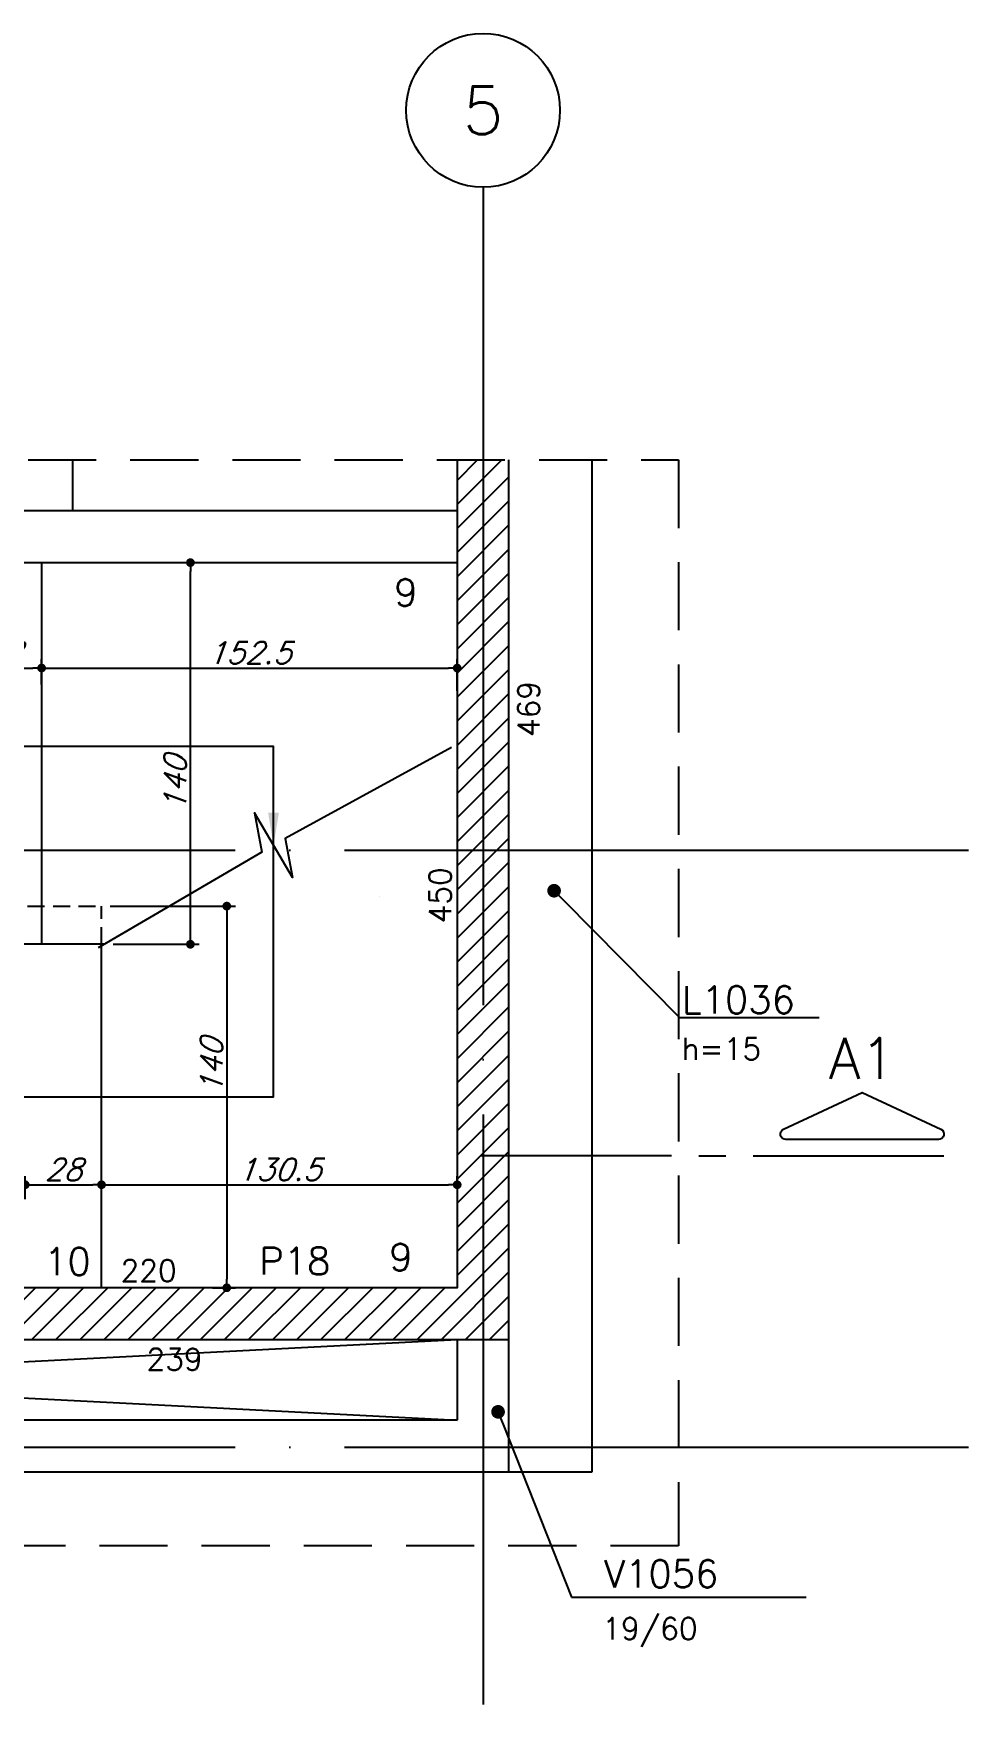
# Model space of a CAD drawing. Header units: millimetres. Extents: x -832 to 3668, y -1574 to 5296.
# Drawn here: x 2181 to 2524, y 1812 to 2425 of the extents above; entities that cross this region are included whole.
import ezdxf
from ezdxf import colors
from ezdxf.entities.mleader import LeaderData, LeaderLine
from ezdxf.enums import TextEntityAlignment as Align
from ezdxf.math import Vec2, Vec3

# ---------------------------------------------------------------- set-up
doc = ezdxf.new("R2010")
doc.units = ezdxf.units.MM
doc.header["$LTSCALE"] = 50
doc.linetypes.add('DASHED', pattern=[0.75, 0.5, -0.25])
doc.linetypes.add('EIXO', pattern=[6.8, 6, -0.4, 0, -0.4])
for name, color, linetype in [('242', 12, 'Continuous'), ('F-AUX', 2, 'Continuous'), ('F-AUX-RED', 1, 'Continuous'), ('F-CORTE-INDICAÇÃO', 4, 'Continuous'), ('F-COTAS', 106, 'Continuous'), ('F-EIXO', 12, 'EIXO'), ('F-ESC NUM', 2, 'Continuous'), ('F-ESC-PROJ', 1, 'Continuous'), ('F-ESCADAS', 2, 'Continuous'), ('F-LAJES', 3, 'Continuous'), ('F-LAJES-DIM', 2, 'Continuous'), ('F-LAJES-NOME', 4, 'Continuous'), ('F-PILARES-DIM', 172, 'Continuous'), ('F-PILARES-HACH', 174, 'Continuous'), ('F-PILARES-NOME', 170, 'Continuous'), ('F-PILARES-S', 170, 'Continuous'), ('F-TEXTO', 6, 'Continuous'), ('F-VIGAS', 3, 'Continuous'), ('F-VIGAS-DIM', 2, 'Continuous'), ('F-VIGAS-NOME', 4, 'Continuous'), ('F-VÃO', 1, 'Continuous')]:
    doc.layers.add(name, color=color, linetype=linetype)
doc.styles.add('5385-ARQ-PB-BAS-PLA-TER-TORRE-A-106-TXT$0$R60-75', font='romans.shx', dxfattribs={"height": 0.1125})
doc.styles.add('CP-TEXT-INCL', font='romans.shx', dxfattribs={"oblique": 20})
doc.styles.add('MCP', font='romans.shx')
doc.styles.add('ROMANS', font='romans.shx')
doc.styles.get("Standard").update_dxf_attribs({"font": 'arial.ttf'})
doc.dimstyles.new('CP-COTAS-50', dxfattribs={"dimscale": 0.64, "dimtxt": 12.5, "dimasz": 5, "dimexe": 5, "dimexo": 5, "dimgap": 2.5, "dimtad": 1, "dimdec": 1, "dimdsep": 46, "dimtxsty": 'CP-TEXT-INCL', "dimblk1": 'DOT', "dimblk2": 'DOT', "dimsah": 1, "dimcen": 9, "dimclrd": 256, "dimclre": 256, "dimclrt": 256, "dimadec": 0, "dimazin": 0, "dimtfac": 1, "dimtdec": 1, "dimtmove": 2, "dimatfit": 3, "dimldrblk": 'DOT', "dimfxl": 5, "dimtolj": 1, "dimarcsym": 0})
pattern_1 = [(0, (0, 0), (0, 6.985), [5.08, -1.905]), (90, (0, 0), (-6.985, 4e-16), [5.08, -1.905])]

# ---------------------------------------------------------------- blocks, each defined once
blk = doc.blocks.new('_DOT')
at = {"color": 0, "linetype": 'ByBlock'}
blk.add_line((-0.5, 0), (-1, 0), dxfattribs=at)
at = {"color": 0, "linetype": 'ByBlock', "const_width": 0.5}
blk.add_lwpolyline([(-0.25, 0, 1), (0.25, 0, 1)], format="xyb", close=True, dxfattribs=at)
blk = doc.blocks.new('*U7')
at = {"layer": 'F-EIXO'}
blk.add_line((0, 0), (909.22, 0), dxfattribs=at)
at = {"layer": 'F-EIXO', "color": 2, "linetype": 'Continuous'}
blk.add_circle((-28.21, 0), 28.21, dxfattribs=at)
at = {"layer": 'F-TEXTO', "style": 'ROMANS'}
blk.add_attdef('EIXO', text='', height=17.5, dxfattribs=at).set_placement((-28.21, 0), align=Align.MIDDLE_CENTER)
blk = doc.blocks.new('*U8')
at = {"layer": 'F-EIXO'}
blk.add_line((0, 0), (0, -556.59), dxfattribs=at)
at = {"layer": 'F-EIXO', "color": 2, "linetype": 'Continuous'}
blk.add_circle((0, 28.21), 28.21, dxfattribs=at)
at = {"layer": 'F-TEXTO', "style": 'ROMANS'}
blk.add_attdef('EIXO', text='', height=17.5, rotation=360, dxfattribs=at).set_placement((0, 28.21), align=Align.MIDDLE_CENTER)
blk = doc.blocks.new('*U9')
at = {"layer": 'F-CORTE-INDICAÇÃO'}
for p, q in [((-100, 0), (-170, 0)), ((-80, 0), (-90, 0)), ((-70, 0), (0, 0))]:
    blk.add_line(p, q, dxfattribs=at)
blk.add_lwpolyline([(-112, 6, 0.802585), (-111.15, 9.81), (-140, 23.26), (-168.85, 9.81, 0.802585), (-168, 6)], format="xyb", close=True, dxfattribs=at)
at = {"layer": 'F-CORTE-INDICAÇÃO', "style": 'ROMANS'}
blk.add_attdef('CORTE', text='', height=15, dxfattribs=at).set_placement((-140, 35.76), align=Align.MIDDLE_CENTER)
at = {"layer": 'F-CORTE-INDICAÇÃO', "color": 2, "style": 'ROMANS'}
blk.add_attdef('FOLHA', text='', height=12, dxfattribs=at).set_placement((-140, -10), align=Align.MIDDLE_CENTER)
blk = doc.blocks.new('*D227')
at = {"layer": 'DEFPOINTS', "color": 0, "transparency": 16777216}
for p in [(2205.96, 2002.7), (2177.96, 1994.15), (2205.96, 1994.15)]:
    blk.add_point(p, dxfattribs=at)
at = {"layer": 'F-COTAS', "lineweight": -2, "transparency": 16777216}
for p, q in [((2177.96, 1997.35), (2177.96, 2005.9)), ((2205.96, 1997.35), (2205.96, 2005.9)), ((2181.16, 2002.7), (2202.76, 2002.7))]:
    blk.add_line(p, q, dxfattribs=at)
at = {"layer": 'F-COTAS', "lineweight": -2, "transparency": 16777216, "xscale": 3.2, "yscale": 3.2, "zscale": 3.2, "rotation": 180}
blk.add_blockref('_DOT', (2177.96, 2002.7), dxfattribs=at)
at = {"layer": 'F-COTAS', "lineweight": -2, "transparency": 16777216, "xscale": 3.2, "yscale": 3.2, "zscale": 3.2}
blk.add_blockref('_DOT', (2205.96, 2002.7), dxfattribs=at)
at = {"layer": 'F-COTAS', "transparency": 16777216, "insert": (2191.96, 2008.3), "char_height": 8, "attachment_point": 5, "style": 'CP-TEXT-INCL'}
blk.add_mtext('\\A1;28', dxfattribs=at)
blk = doc.blocks.new('*D228')
at = {"layer": 'DEFPOINTS', "color": 0, "transparency": 16777216}
for p in [(2336.46, 2002.7), (2336.46, 1999.23), (2205.96, 1994.15)]:
    blk.add_point(p, dxfattribs=at)
at = {"layer": 'F-COTAS', "lineweight": -2, "transparency": 16777216}
for p, q in [((2205.96, 1997.35), (2205.96, 2005.9)), ((2336.46, 2002.43), (2336.46, 2005.9)), ((2209.16, 2002.7), (2333.26, 2002.7))]:
    blk.add_line(p, q, dxfattribs=at)
at = {"layer": 'F-COTAS', "lineweight": -2, "transparency": 16777216, "xscale": 3.2, "yscale": 3.2, "zscale": 3.2, "rotation": 180}
blk.add_blockref('_DOT', (2205.96, 2002.7), dxfattribs=at)
at = {"layer": 'F-COTAS', "lineweight": -2, "transparency": 16777216, "xscale": 3.2, "yscale": 3.2, "zscale": 3.2}
blk.add_blockref('_DOT', (2336.46, 2002.7), dxfattribs=at)
at = {"layer": 'F-COTAS', "transparency": 16777216, "insert": (2271.21, 2008.3), "char_height": 8, "attachment_point": 5, "style": 'CP-TEXT-INCL'}
blk.add_mtext('\\A1;130.5', dxfattribs=at)
blk = doc.blocks.new('*D237')
at = {"layer": 'DEFPOINTS', "color": 0, "transparency": 16777216}
for p in [(2183.96, 2192.23), (2155.96, 2183.04), (2183.96, 2183.04)]:
    blk.add_point(p, dxfattribs=at)
at = {"layer": 'F-COTAS', "lineweight": -2, "transparency": 16777216}
for p, q in [((2155.96, 2186.24), (2155.96, 2195.43)), ((2183.96, 2186.24), (2183.96, 2195.43)), ((2159.16, 2192.23), (2180.76, 2192.23))]:
    blk.add_line(p, q, dxfattribs=at)
at = {"layer": 'F-COTAS', "lineweight": -2, "transparency": 16777216, "xscale": 3.2, "yscale": 3.2, "zscale": 3.2, "rotation": 180}
blk.add_blockref('_DOT', (2155.96, 2192.23), dxfattribs=at)
at = {"layer": 'F-COTAS', "lineweight": -2, "transparency": 16777216, "xscale": 3.2, "yscale": 3.2, "zscale": 3.2}
blk.add_blockref('_DOT', (2183.96, 2192.23), dxfattribs=at)
at = {"layer": 'F-COTAS', "transparency": 16777216, "insert": (2169.96, 2197.83), "char_height": 8, "attachment_point": 5, "style": 'CP-TEXT-INCL'}
blk.add_mtext('\\A1;28', dxfattribs=at)
blk = doc.blocks.new('*D238')
at = {"layer": 'DEFPOINTS', "color": 0, "transparency": 16777216}
for p in [(2336.46, 2192.23), (2183.96, 2185.82), (2336.46, 2180.66)]:
    blk.add_point(p, dxfattribs=at)
at = {"layer": 'F-COTAS', "lineweight": -2, "transparency": 16777216}
for p, q in [((2183.96, 2189.02), (2183.96, 2195.43)), ((2336.46, 2183.86), (2336.46, 2195.43)), ((2187.16, 2192.23), (2333.26, 2192.23))]:
    blk.add_line(p, q, dxfattribs=at)
at = {"layer": 'F-COTAS', "lineweight": -2, "transparency": 16777216, "xscale": 3.2, "yscale": 3.2, "zscale": 3.2, "rotation": 180}
blk.add_blockref('_DOT', (2183.96, 2192.23), dxfattribs=at)
at = {"layer": 'F-COTAS', "lineweight": -2, "transparency": 16777216, "xscale": 3.2, "yscale": 3.2, "zscale": 3.2}
blk.add_blockref('_DOT', (2336.46, 2192.23), dxfattribs=at)
at = {"layer": 'F-COTAS', "transparency": 16777216, "insert": (2260.21, 2197.83), "char_height": 8, "attachment_point": 5, "style": 'CP-TEXT-INCL'}
blk.add_mtext('\\A1;152.5', dxfattribs=at)
blk = doc.blocks.new('*D240')
at = {"layer": 'DEFPOINTS', "color": 0, "transparency": 16777216}
for p in [(2205.96, 2104.9), (2243.44, 1964.9), (2251.9, 1964.9)]:
    blk.add_point(p, dxfattribs=at)
at = {"layer": 'F-COTAS', "lineweight": -2, "transparency": 16777216}
for p, q in [((2209.16, 2104.9), (2255.1, 2104.9)), ((2251.9, 2101.7), (2251.9, 1968.1)), ((2246.64, 1964.9), (2255.1, 1964.9))]:
    blk.add_line(p, q, dxfattribs=at)
at = {"layer": 'F-COTAS', "lineweight": -2, "transparency": 16777216, "xscale": 3.2, "yscale": 3.2, "zscale": 3.2}
for p, rotation in [((2251.9, 2104.9), 90), ((2251.9, 1964.9), 270)]:
    blk.add_blockref('_DOT', p, dxfattribs=dict(at, rotation=rotation))
at = {"layer": 'F-COTAS', "transparency": 16777216, "insert": (2246.3, 2046.14), "char_height": 8, "attachment_point": 5, "rotation": 90, "style": 'CP-TEXT-INCL'}
blk.add_mtext('\\A1;140', dxfattribs=at)
blk = doc.blocks.new('*D241')
at = {"layer": 'DEFPOINTS', "color": 0, "transparency": 16777216}
for p in [(2228.75, 2230.9), (2238.57, 2230.9), (2207.01, 2090.9)]:
    blk.add_point(p, dxfattribs=at)
at = {"layer": 'F-COTAS', "lineweight": -2, "transparency": 16777216}
for p, q in [((2231.95, 2230.9), (2241.77, 2230.9)), ((2238.57, 2094.1), (2238.57, 2227.7)), ((2210.21, 2090.9), (2241.77, 2090.9))]:
    blk.add_line(p, q, dxfattribs=at)
at = {"layer": 'F-COTAS', "lineweight": -2, "transparency": 16777216, "xscale": 3.2, "yscale": 3.2, "zscale": 3.2}
for p, rotation in [((2238.57, 2230.9), 90), ((2238.57, 2090.9), 270)]:
    blk.add_blockref('_DOT', p, dxfattribs=dict(at, rotation=rotation))
at = {"layer": 'F-COTAS', "transparency": 16777216, "insert": (2232.97, 2149.83), "char_height": 8, "attachment_point": 5, "rotation": 90, "style": 'CP-TEXT-INCL'}
blk.add_mtext('\\A1;140', dxfattribs=at)

msp = doc.modelspace()

# ---------------------------------------------------------------- hatches: boundary and pattern name
h = msp.add_hatch()
h.set_pattern_fill('ANGLE', color=256)
h.set_pattern_definition(pattern_1)
h.paths.add_polyline_path([(2184.81, 2212.41), (2206, 2212.41), (2206, 2227.41), (2184.81, 2227.41)], flags=9)
h = msp.add_hatch()
h.set_pattern_fill('ANGLE', color=256)
h.set_pattern_definition(pattern_1)
h.paths.add_polyline_path([(2310.33, 2212.41), (2331.04, 2212.41), (2331.04, 2227.41), (2310.33, 2227.41)], flags=9)
h = msp.add_hatch()
h.set_pattern_fill('ANGLE', color=256)
h.set_pattern_definition(pattern_1)
h.paths.add_polyline_path([(2336.21, 2175.54), (2336.21, 2200.11), (2324.21, 2200.11), (2324.21, 2175.54)], flags=9)
h = msp.add_hatch()
h.set_pattern_fill('ANGLE', color=256)
h.set_pattern_definition(pattern_1)
h.paths.add_polyline_path([(2368.71, 2166.04), (2368.71, 2190.23), (2356.71, 2190.23), (2356.71, 2166.04)], flags=9)
h = msp.add_hatch()
h.set_pattern_fill('ANGLE', color=256)
h.set_pattern_definition(pattern_1)
h.paths.add_polyline_path([(2418.23, 2063.07), (2466.09, 2063.07), (2466.09, 2078.07), (2418.23, 2078.07)], flags=9)
h = msp.add_hatch()
h.set_pattern_fill('ANGLE', color=256)
h.set_pattern_definition(pattern_1)
h.paths.add_polyline_path([(2418.35, 2046.57), (2452.06, 2046.57), (2452.06, 2058.57), (2418.35, 2058.57)], flags=9)
h = msp.add_hatch()
h.set_pattern_fill('ANGLE', color=256)
h.set_pattern_definition(pattern_1)
h.paths.add_polyline_path([(2186.24, 1967.07), (2206, 1967.07), (2206, 1982.07), (2186.24, 1982.07)], flags=9)
h = msp.add_hatch()
h.set_pattern_fill('ANGLE', color=256)
h.set_pattern_definition(pattern_1)
h.paths.add_polyline_path([(2295.33, 1967.22), (2326.05, 1967.22), (2326.05, 1982.22), (2295.33, 1982.22)], flags=9)
h = msp.add_hatch()
h.set_pattern_fill('ANGLE', color=256)
h.set_pattern_definition(pattern_1)
h.paths.add_polyline_path([(2212.1, 1965.15), (2236.67, 1965.15), (2236.67, 1977.15), (2212.1, 1977.15)], flags=9)
h = msp.add_hatch()
h.set_pattern_fill('ANGLE', color=256)
h.set_pattern_definition(pattern_1)
h.paths.add_polyline_path([(2221.6, 1932.65), (2245.79, 1932.65), (2245.79, 1944.65), (2221.6, 1944.65)], flags=9)
h = msp.add_hatch()
h.set_pattern_fill('ANGLE', color=256)
h.set_pattern_definition(pattern_1)
h.paths.add_polyline_path([(2388.31, 1852.51), (2438.08, 1852.51), (2438.08, 1867.51), (2388.31, 1867.51)], flags=9)
h = msp.add_hatch()
h.set_pattern_fill('ANGLE', color=256)
h.set_pattern_definition(pattern_1)
h.paths.add_polyline_path([(2388.94, 1830.18), (2430.47, 1830.18), (2430.47, 1848.47), (2388.94, 1848.47)], flags=9)
at = {"layer": 'F-PILARES-HACH', "linetype": 'Continuous'}
h = msp.add_hatch(dxfattribs=at)
h.set_pattern_fill('ANSI31', color=256, scale=50, style=0)
h.set_pattern_definition([(45, (1740.456, 1921.398), (-4.41942, 4.41942), [])])
h.paths.add_polyline_path([(2355.46, 2268.57), (2336.46, 2268.57), (2336.46, 1964.9), (2116.46, 1964.9), (2116.46, 1945.9), (2355.46, 1945.9)])

# ---------------------------------------------------------------- linework, layer by layer
at = {"layer": '242', "linetype": 'Continuous'}
for p, q in [((2307.8, 2108.55), (2307.8, 2108.55)), ((2345.96, 1955.4), (2345.96, 1955.4))]:
    msp.add_line(p, q, dxfattribs=at)
at = {"layer": 'F-AUX', "color": 1}
for points in [[(1953.96, 2034.9), (2269.06, 2034.9), (2269.06, 2163.4), (1960.06, 2163.4)], [(2334.4, 2163.12), (2273.37, 2129.75), (2276, 2115.37), (2262.11, 2139.08), (2264.74, 2124.7), (2204.72, 2089.55)]]:
    msp.add_lwpolyline(points, dxfattribs=at)
msp.add_solid([(2267.06, 2139.23), (2269.06, 2127.23), (2271.06, 2139.23)], dxfattribs=at)
at = {"layer": 'F-AUX-RED', "color": 1, "linetype": 'DASHED'}
msp.add_lwpolyline([(1691.49, 2268.57), (2417.68, 2268.57), (2417.68, 1870.29), (1691.49, 1870.29)], close=True, dxfattribs=at)
at = {"layer": 'F-ESC-PROJ', "linetype": 'DASHED', "ltscale": 0.25}
for points in [[(1981.9, 2090.9), (1981.9, 2104.9), (2205.96, 2104.9)], [(2205.96, 2090.9), (2205.96, 2104.9)]]:
    msp.add_lwpolyline(points, dxfattribs=at)
at = {"layer": 'F-ESCADAS', "linetype": 'Continuous'}
for points in [[(2183.96, 2230.9), (2183.96, 2090.9)], [(2207.01, 2090.9), (1954.96, 2090.9)], [(2205.96, 1964.9), (2205.96, 2090.9)]]:
    msp.add_lwpolyline(points, dxfattribs=at)
at = {"layer": 'F-LAJES', "linetype": 'Continuous'}
for p, q in [((2385.96, 1897.4), (2385.96, 2268.57)), ((2355.46, 1897.4), (2385.96, 1897.4))]:
    msp.add_line(p, q, dxfattribs=at)
at = {"layer": 'F-PILARES-S', "linetype": 'Continuous'}
for points in [[(2336.46, 2268.57), (2336.46, 1964.9), (2116.46, 1964.9), (2116.46, 1945.9), (2355.46, 1945.9)], [(2355.46, 1945.9), (2355.46, 2268.57)]]:
    msp.add_lwpolyline(points, dxfattribs=at)
at = {"layer": 'F-VIGAS'}
for points in [[(2195.46, 2249.9), (2195.46, 2268.57)], [(2195.46, 2249.9), (2176.46, 2249.9)], [(2336.46, 2249.9), (2195.46, 2249.9)], [(2007.96, 2230.9), (2185.96, 2230.9)], [(2185.96, 2230.9), (2336.46, 2230.9)], [(2336.46, 1945.9), (2336.46, 1916.4)], [(2355.46, 1897.4), (2355.46, 1945.9)], [(2336.46, 1916.4), (1759.46, 1916.4)], [(1759.46, 1897.4), (2355.46, 1897.4)]]:
    msp.add_lwpolyline(points, dxfattribs=at)
at = {"layer": 'F-VÃO'}
for p, q in [((1759.46, 1916.4), (2336.46, 1945.9)), ((1759.46, 1945.9), (2336.46, 1916.4))]:
    msp.add_line(p, q, dxfattribs=at)

# ---------------------------------------------------------------- block references
at = {"layer": 'F-CORTE-INDICAÇÃO', "linetype": 'Continuous'}
ref = msp.add_blockref('*U9', (2345.07, 2013.28), dxfattribs=dict(at, xscale=-1))
ref.add_attrib('CORTE', 'A1', dxfattribs={"height": 15, "style": 'ROMANS'}).set_placement((2485.07, 2049.04), align=Align.MIDDLE_CENTER)
at = {"layer": 'F-EIXO', "linetype": 'Continuous'}
for name, p, values in [('*U8', (2345.96, 2368.6), {'EIXO': '5'}), ('*U7', (1614.89, 2125.4), {'EIXO': 'TE'}), ('*U7', (1614.89, 1906.4), {'EIXO': 'C'})]:
    msp.add_blockref(name, p, dxfattribs=at).add_auto_attribs(values)

# ---------------------------------------------------------------- texts
at = {"layer": 'F-ESC NUM', "style": '5385-ARQ-PB-BAS-PLA-TER-TORRE-A-106-TXT$0$R60-75'}
for s, p in [('9', (2313.36, 2214.91)), ('9', (2311.5, 1971.17)), ('10', (2184.88, 1969.57))]:
    msp.add_text(s, height=10, dxfattribs=at).set_placement(p)
at = {"layer": 'F-LAJES-DIM', "linetype": 'Continuous', "style": 'MCP'}
msp.add_text('h=15', height=8, dxfattribs=at).set_placement((2418.83, 2048.57))
at = {"layer": 'F-LAJES-NOME', "linetype": 'Continuous', "style": 'MCP'}
msp.add_text('L1036', height=10, dxfattribs=at).set_placement((2418.83, 2065.57))
at = {"layer": 'F-PILARES-DIM', "linetype": 'Continuous', "style": 'MCP'}
for s, p in [('469', (2366.71, 2166.9)), ('450', (2334.21, 2098.56))]:
    msp.add_text(s, height=8, rotation=90, dxfattribs=at).set_placement(p)
for s, p in [('220', (2212.96, 1967.15)), ('239', (2222.46, 1934.65))]:
    msp.add_text(s, height=8, dxfattribs=at).set_placement(p)
at = {"layer": 'F-PILARES-NOME', "linetype": 'Continuous', "style": 'MCP'}
msp.add_text('P18', height=10, dxfattribs=at).set_placement((2263.81, 1969.72))
at = {"layer": 'F-VIGAS-DIM', "linetype": 'Continuous', "style": 'MCP'}
msp.add_text('19/60', height=8, dxfattribs=at).set_placement((2389.71, 1835.9))
at = {"layer": 'F-VIGAS-NOME', "linetype": 'Continuous', "style": 'MCP'}
msp.add_text('V1056', height=10, dxfattribs=at).set_placement((2390.34, 1855.01))

# ---------------------------------------------------------------- dimensions: what is measured, and where the dimension line sits
at = {"layer": 'F-COTAS'}
for base, p1, p2, picture, middle in [((2238.57, 2230.9), (2207.01, 2090.9), (2228.75, 2230.9), '*D241', (2232.97, 2149.83)), ((2251.9, 1964.9), (2205.96, 2104.9), (2243.44, 1964.9), '*D240', (2246.3, 2046.14))]:
    dim = msp.add_linear_dim(base=base, p1=p1, p2=p2, angle=90, dimstyle='CP-COTAS-50', dxfattribs=at)
    dim.commit()
    dim.dimension.update_dxf_attribs({"geometry": picture, "text_midpoint": middle, "dimtype": 160})
for base, p1, p2, picture, middle in [((2183.96, 2192.23), (2155.96, 2183.04), (2183.96, 2183.04), '*D237', (2169.96, 2197.83)), ((2336.46, 2192.23), (2183.96, 2185.82), (2336.46, 2180.66), '*D238', (2260.21, 2197.83)), ((2205.96, 2002.7), (2177.96, 1994.15), (2205.96, 1994.15), '*D227', (2191.96, 2008.3)), ((2336.46, 2002.7), (2205.96, 1994.15), (2336.46, 1999.23), '*D228', (2271.21, 2008.3))]:
    dim = msp.add_linear_dim(base=base, p1=p1, p2=p2, dimstyle='CP-COTAS-50', override={"dimfxl": 2.5}, dxfattribs=at)
    dim.commit()
    dim.dimension.update_dxf_attribs({"geometry": picture, "text_midpoint": middle})

# ---------------------------------------------------------------- leaders
at = {"layer": 'F-AUX-RED', "linetype": 'Continuous'}
ml = msp.add_multileader_mtext('Standard', dxfattribs=at)
ml.set_content('', color=256)
ml.set_leader_properties()
ml.set_arrow_properties(name='DOT')
ml.build(insert=Vec2(0, 0))
ml.multileader.update_dxf_attribs({"text_right_attachment_type": 6, "text_top_attachment_type": 0, "text_bottom_attachment_type": 0, "dogleg_length": 0.36, "arrow_head_size": 5})
ctx = ml.context
ctx.base_point, ctx.char_height, ctx.arrow_head_size, ctx.landing_gap_size, ctx.plane_origin = Vec3(2469.34, 2063.99), 5, 5, 0.09, Vec3(2372.02, 2110.54)
ctx.right_attachment = 6
notes = []
notes.append((ctx, [(0, (1, 1, 0), (2418.09, 2063.99), (1, 0), 51.25, [(0, [(2372.02, 2110.54)], 256, [])])]))
ctx.mtext.insert, ctx.mtext.flow_direction = Vec3(2469.43, 2066.49), 5
ml = msp.add_multileader_mtext('Standard', dxfattribs=at)
ml.set_content('', color=256)
ml.set_leader_properties()
ml.set_arrow_properties(name='DOT')
ml.build(insert=Vec2(0, 0))
ml.multileader.update_dxf_attribs({"text_right_attachment_type": 6, "text_top_attachment_type": 0, "text_bottom_attachment_type": 0, "dogleg_length": 0.36, "arrow_head_size": 5})
ctx = ml.context
ctx.base_point, ctx.char_height, ctx.arrow_head_size, ctx.landing_gap_size, ctx.plane_origin = Vec3(2464.46, 1851.4), 0.18, 5, 0.09, Vec3(2351.46, 1919.4)
ctx.right_attachment = 6
notes.append((ctx, [(0, (1, 1, 0), (2378.46, 1851.4), (1, 0), 86, [(0, [(2351.46, 1919.4)], 256, [])])]))
ctx.mtext.insert, ctx.mtext.flow_direction = Vec3(2464.55, 1851.49), 5
for ctx, leaders in notes:
    for number, flags, end, landing, length, lines in leaders:
        leader = LeaderData()
        leader.index, (leader.has_last_leader_line, leader.has_dogleg_vector, leader.attachment_direction) = number, flags
        leader.last_leader_point, leader.dogleg_vector, leader.dogleg_length = Vec3(end), Vec3(landing), length
        for number, points, colour, breaks in lines:
            line = LeaderLine()
            line.index, line.vertices, line.color, line.breaks = number, Vec3.list(points), colors.encode_raw_color(colour), breaks
            leader.lines.append(line)
        ctx.leaders.append(leader)

doc.saveas('drawing.dxf')
